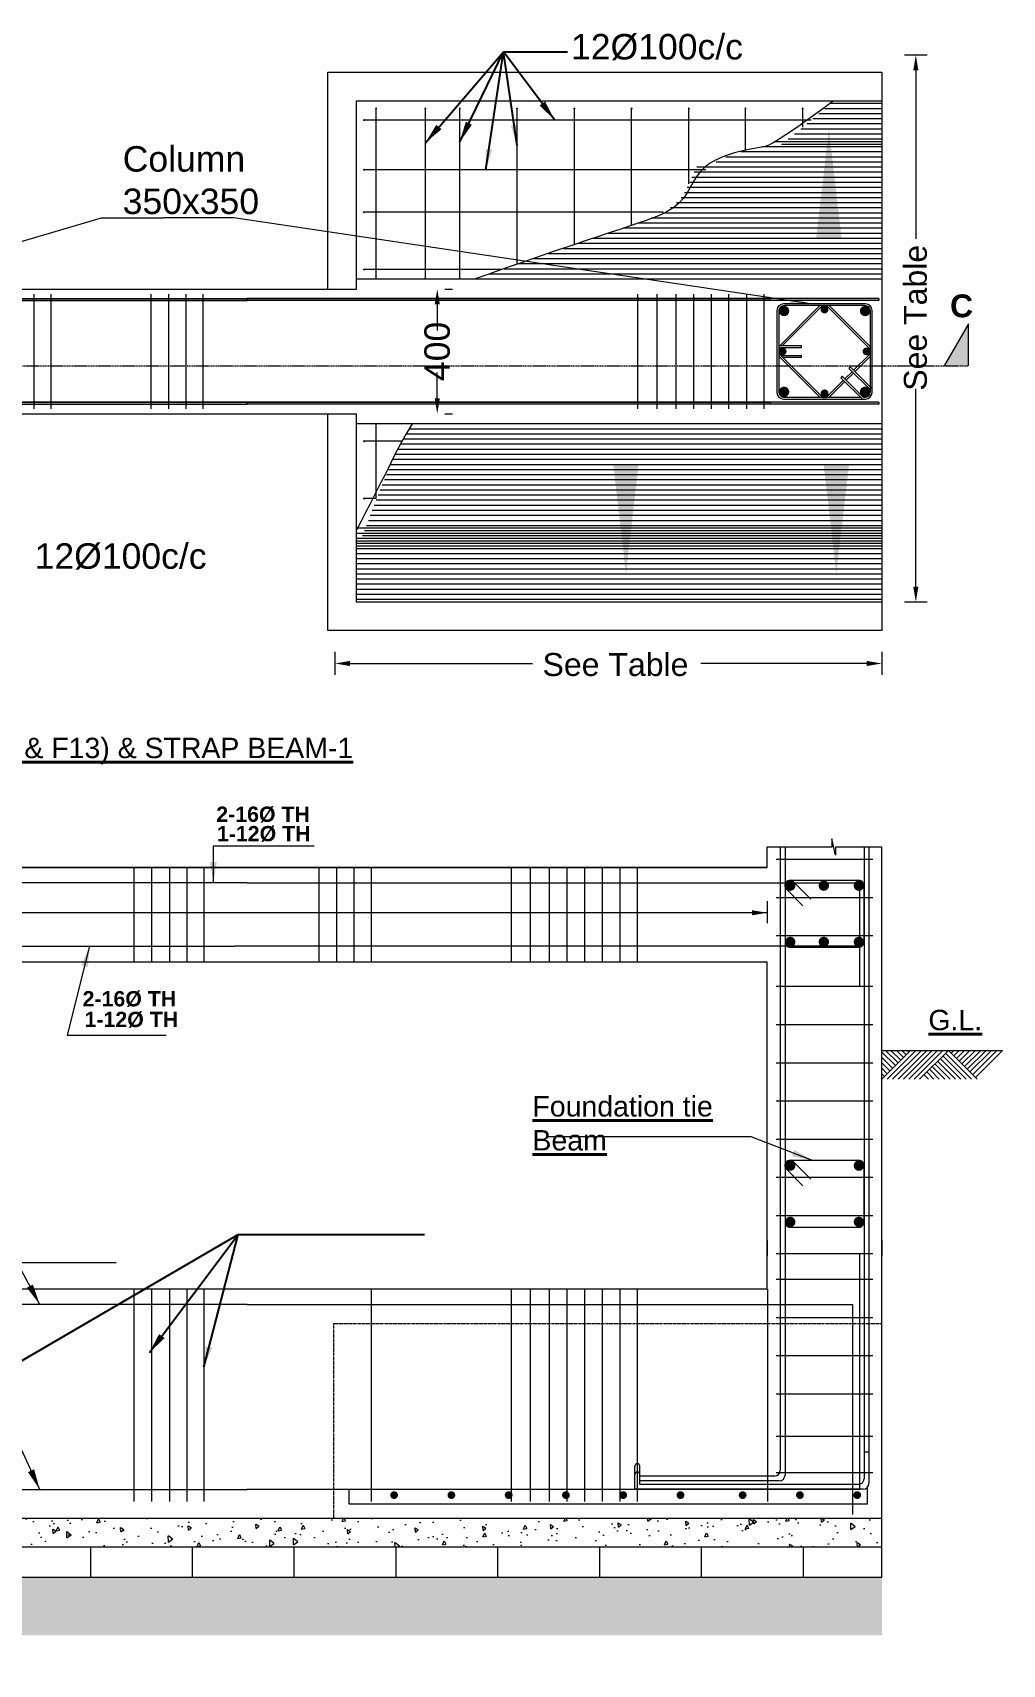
# Model space of a CAD drawing. Header units: inches. Extents: x 115570 to 265311, y 61168 to 314550.
# Drawn here: x 193279.5 to 193513.8, y 85307.4 to 85701.8 of the extents above; entities that cross this region are included whole.
import ezdxf

# ---------------------------------------------------------------- set-up
doc = ezdxf.new("R2010")
doc.units = ezdxf.units.IN
doc.header["$MEASUREMENT"] = 0
doc.linetypes.add('DASHDOTX2', pattern=[2, 1, -0.5, 0, -0.5])
doc.linetypes.add('HIDDEN2', pattern=[0.1875, 0.125, -0.0625])
for name, color, linetype, lineweight in [('0.00', 1, 'Continuous', 9), ('0.05 Dash Dash', 141, 'HIDDEN2', 5), ('0.09Center Line', 21, 'DASHDOTX2', 9), ('0.13', 160, 'Continuous', 13), ('0.18', 3, 'Continuous', 18), ('0.20', 4, 'Continuous', 20), ('0.35', 11, 'Continuous', 20), ('0.50', 6, 'Continuous', 20), ('BAR', 7, 'Continuous', 40)]:
    doc.layers.add(name, color=color, linetype=linetype, lineweight=lineweight)
doc.styles.add('1-48', font='arial.ttf', dxfattribs={"height": 4})
doc.styles.add('arial', font='arial.ttf')
doc.styles.get("Standard").update_dxf_attribs({"font": 'arial.ttf'})
doc.styles.add('TITLE', font='arialbd.ttf')
doc.dimstyles.new('Footing', dxfattribs={"dimtxt": 8, "dimasz": 5, "dimexe": 6, "dimexo": 6, "dimgap": 0.09, "dimtad": 0, "dimdec": 1, "dimlfac": 0.333333, "dimzin": 3, "dimdsep": 46, "dimlunit": 4, "dimtxsty": 'Standard', "dimcen": 0.09, "dimclrd": 2, "dimclre": 1, "dimclrt": 3, "dimaunit": 1, "dimadec": 0, "dimazin": 0, "dimtfac": 0.5, "dimtdec": 1, "dimtofl": 0, "dimtmove": 0, "dimatfit": 3, "dimfxl": 6, "dimfxlon": 1, "dimtolj": 1, "dimtzin": 0, "dimlwd": 0, "dimlwe": 13, "dimarcsym": 0})
doc.dimstyles.get("Standard").update_dxf_attribs({"dimtxt": 10, "dimasz": 5, "dimexe": 0.18, "dimexo": 0.0625, "dimgap": 0.09, "dimtad": 0, "dimtih": 1, "dimtoh": 1, "dimdec": 0, "dimzin": 0, "dimdsep": 46, "dimlunit": 3, "dimtxsty": 'Standard', "dimcen": 0.09, "dimadec": 0, "dimazin": 0, "dimtfac": 1, "dimtdec": 0, "dimtofl": 0, "dimtmove": 0, "dimatfit": 3, "dimfxl": 1, "dimfxlon": 1, "dimtolj": 1, "dimtzin": 0, "dimarcsym": 0})

msp = doc.modelspace()

# ---------------------------------------------------------------- hatches: boundary and pattern name
at = {"layer": '0.00'}
h = msp.add_hatch(dxfattribs=at)
h.set_pattern_fill('AR-CONC', color=256, scale=1.384104, angle=45, style=0)
h.set_pattern_definition([(95, (105380.493, 14642.637), (7.6340553, 6.405733), [1.0380783, -11.418861]), (40, (105380.493, 14642.637), (-8.7197491, 6.0038039), [0.8304626, -9.1350888]), (145.4514, (105381.129, 14643.171), (-1.0856841, 12.4095376), [0.88223075, -9.7045386]), (91.1842, (105378.535, 14644.595), (12.0651409, 8.82524), [1.5571174, -17.1282915]), (141.6356, (105379.541, 14645.33), (-0.3861515, 18.6814184), [1.3233462, -14.5568055]), (36.1842, (105378.535, 14644.595), (-0.386166, 18.6814181), [1.245694, -13.7026332]), (66, (105380.0035, 14645.084), (9.7824562, 1.90151685), [1.0380783, -11.418861]), (11, (105380.004, 14645.084), (-4.7157625, 9.47846345), [0.8304626, -9.1350888]), (116.4514, (105380.819, 14645.242), (5.0667025, 11.3799763), [0.88223075, -9.7045386]), (82.5, (105380.493, 14642.6372), (-3.13905438, 3.37707372), [0, -9.02436047, 0, -9.27349925, 0, -9.16969142]), (52.5, (105380.493, 14642.637), (-1.28545845, 6.434832), [0, -5.28727868, 0, -8.8167448, 0, -3.49486352]), (12.5, (105378.3104, 14640.4547), (5.44531803, 5.00382465), [0, -3.4602609, 0, -10.79601405, 0, -14.3254802]), (2.5, (105377.3317, 14639.476), (4.72796187, 6.68743598), [0, -4.4983392, 0, -7.1696606, 0, -10.1731671])])
h.paths.add_polyline_path([(193341.26, 85335.89), (193341.26, 85342.81), (193264.77, 85342.81), (193264.77, 85335.89)])
h = msp.add_hatch(dxfattribs=at)
h.set_pattern_fill('AR-CONC', color=256, scale=1.384104, angle=45, style=0)
h.set_pattern_definition([(95, (119246.363, 32025.45), (7.6340553, 6.405733), [1.0380783, -11.418861]), (40, (119246.363, 32025.45), (-8.7197491, 6.0038039), [0.8304626, -9.1350888]), (145.4514, (119246.999, 32025.983), (-1.0856841, 12.4095376), [0.8822308, -9.7045386]), (91.1842, (119244.406, 32027.407), (12.0651409, 8.82524), [1.5571174, -17.1282915]), (141.6356, (119245.411, 32028.143), (-0.3861515, 18.6814184), [1.3233462, -14.5568055]), (36.1842, (119244.406, 32027.407), (-0.386166, 18.681418), [1.245694, -13.7026332]), (66, (119245.874, 32027.8964), (9.7824562, 1.90151685), [1.0380783, -11.418861]), (11, (119245.874, 32027.896), (-4.7157625, 9.4784635), [0.8304626, -9.1350888]), (116.4514, (119246.689, 32028.055), (5.0667025, 11.3799763), [0.8822308, -9.7045386]), (82.5, (119246.363, 32025.4496), (-3.13905438, 3.37707372), [0, -9.02436047, 0, -9.27349925, 0, -9.16969142]), (52.5, (119246.363, 32025.4496), (-1.28545845, 6.434832), [0, -5.28727868, 0, -8.8167448, 0, -3.49486352]), (12.5, (119244.1806, 32023.267), (5.44531803, 5.00382465), [0, -3.4602609, 0, -10.79601405, 0, -14.3254802]), (2.5, (119243.202, 32022.2884), (4.72796187, 6.687436), [0, -4.4983392, 0, -7.1696606, 0, -10.1731671])])
h.paths.add_polyline_path([(193484.67, 85342.81), (193341.26, 85342.81), (193341.26, 85335.89), (193484.67, 85335.89)])
h = msp.add_hatch(dxfattribs=at)
h.set_pattern_fill('EARTH', color=256, scale=23.068406, angle=45, style=0)
h.set_pattern_definition([(45, (105380.493, 14653.71), (5e-16, 8.1559132), [5.7671015, -5.7671015]), (45, (105378.9637, 14655.2393), (5e-16, 8.1559132), [5.7671015, -5.7671015]), (45, (105377.4344, 14656.7685), (5e-16, 8.1559132), [5.7671015, -5.7671015]), (135, (105377.4344, 14657.788), (-8.1559132, 1e-15), [5.7671015, -5.7671015]), (135, (105378.9637, 14659.317), (-8.1559132, 1e-15), [5.7671015, -5.7671015]), (135, (105380.493, 14660.8465), (-8.1559132, 1e-15), [5.7671015, -5.7671015])])
h.paths.add_polyline_path([(193118.73, 85328.51), (193118.73, 85314.46), (193484.67, 85314.46), (193484.67, 85328.51)])
h.paths.add_polyline_path([(193282.2, 85315.94), (193294.39, 85315.94), (193294.39, 85307.45), (193282.2, 85307.45)], flags=9)
h.paths.add_polyline_path([(193269.59, 85326.59), (193324.13, 85326.59), (193324.13, 85316.66), (193269.59, 85316.66)], flags=24)
at = {"layer": '0.13'}
h = msp.add_hatch(dxfattribs=at)
h.set_pattern_fill('AR-B816', color=256, scale=1.537894, style=0)
h.set_pattern_definition([(0, (105559.707, 14642.637), (0, 12.3031499), []), (90, (105559.707, 14642.637), (-12.3031499, 12.3031499), [12.30315, -12.30315])])
h.paths.add_polyline_path([(193484.67, 85328.51), (193484.67, 85335.89), (193341.26, 85335.89), (193205.59, 85335.89), (193118.73, 85335.89), (193118.73, 85328.51)])
at = {"layer": '0.18'}
for points in [[(193208.65, 85637.55), (193334.98, 85637.55), (193334.98, 85637.09), (193208.65, 85637.09)], [(193331.29, 85637.55), (193320.6, 85637.55), (193320.6, 85637.09), (193331.29, 85637.09)], [(193331.29, 85637.55), (193457.63, 85637.55), (193457.63, 85637.09), (193331.29, 85637.09)], [(193457.62, 85637.55), (193483.91, 85637.55, -0.564393), (193483.89, 85637.09), (193457.62, 85637.09)], [(193499.76, 85621.27), (193505.61, 85621.27), (193505.61, 85631.42)], [(193208.65, 85612.02), (193334.98, 85612.02), (193334.98, 85612.49), (193208.65, 85612.49)], [(193331.29, 85612.02), (193320.6, 85612.02), (193320.6, 85612.49), (193331.29, 85612.49)], [(193331.29, 85612.49), (193457.63, 85612.49), (193457.63, 85612.02), (193331.29, 85612.02)], [(193457.62, 85612.49), (193483.89, 85612.49, -0.564393), (193483.91, 85612.02), (193457.62, 85612.02)]]:
    msp.add_hatch(color=256, dxfattribs=at).paths.add_polyline_path(points)

# ---------------------------------------------------------------- linework, layer by layer
at = {"layer": '0.00'}
for p, q in [((193456.96, 85491.88), (193456.96, 85486.61)), ((193484.67, 85448.91), (193491.61, 85455.85)), ((193487.93, 85452.17), (193484.67, 85455.43)), ((193487.28, 85451.52), (193484.67, 85454.13)), ((193486.63, 85450.87), (193484.67, 85452.82)), ((193488.58, 85452.82), (193485.56, 85455.85)), ((193485.97, 85448.91), (193492.91, 85455.85)), ((193489.24, 85453.48), (193486.87, 85455.85)), ((193487.28, 85448.91), (193494.22, 85455.85)), ((193489.89, 85454.13), (193488.17, 85455.85)), ((193488.58, 85448.91), (193495.52, 85455.85)), ((193490.54, 85454.78), (193489.48, 85455.85)), ((193489.89, 85448.91), (193496.83, 85455.85)), ((193491.19, 85455.43), (193490.78, 85455.85)), ((193491.19, 85448.91), (193498.13, 85455.85)), ((193492.5, 85448.91), (193499.44, 85455.85)), ((193493.8, 85448.91), (193500.74, 85455.85)), ((193497.48, 85452.58), (193501.15, 85448.91)), ((193498.13, 85453.24), (193502.46, 85448.91)), ((193498.78, 85453.89), (193503.76, 85448.91)), ((193499.44, 85454.54), (193505.07, 85448.91)), ((193500.09, 85455.19), (193506.37, 85448.91)), ((193500.74, 85455.85), (193507.68, 85448.91)), ((193501.39, 85455.19), (193502.05, 85455.85)), ((193502.05, 85454.54), (193503.35, 85455.85)), ((193502.7, 85453.89), (193504.66, 85455.85)), ((193503.35, 85453.24), (193505.96, 85455.85)), ((193504, 85452.58), (193507.27, 85455.85)), ((193504.66, 85451.93), (193508.57, 85455.85)), ((193505.31, 85451.28), (193509.88, 85455.85)), ((193505.96, 85450.63), (193511.18, 85455.85)), ((193506.61, 85449.97), (193512.49, 85455.85)), ((193507.27, 85449.32), (193513.79, 85455.85)), ((193507.27, 85449.32), (193513.79, 85455.85)), ((193485.97, 85450.21), (193484.67, 85451.52)), ((193485.32, 85449.56), (193484.67, 85450.21)), ((193494.87, 85449.97), (193495.93, 85448.91)), ((193495.52, 85450.63), (193497.24, 85448.91)), ((193496.17, 85451.28), (193498.54, 85448.91)), ((193496.83, 85451.93), (193499.85, 85448.91))]:
    msp.add_line(p, q, dxfattribs=at)
for points in [[(193469.46, 85682.31), (193484.67, 85682.31)], [(193470.89, 85683.54), (193484.67, 85683.54)], [(193472.31, 85684.77), (193484.67, 85684.77)], [(193463.58, 85677.39), (193484.67, 85677.39)], [(193465.09, 85678.62), (193484.67, 85678.62)], [(193466.56, 85679.85), (193484.67, 85679.85)], [(193468.02, 85681.08), (193484.67, 85681.08)], [(193456.34, 85674.31), (193484.67, 85674.31)], [(193458.68, 85675.54), (193484.67, 85675.54)], [(193460.42, 85674.92), (193484.67, 85674.92)], [(193462.04, 85676.15), (193484.67, 85676.15)], [(193439.95, 85669.39), (193484.67, 85669.39)], [(193442.9, 85669.39), (193484.67, 85669.39)], [(193444.61, 85670.62), (193484.67, 85670.62)], [(193447, 85671.85), (193484.67, 85671.85)], [(193450.56, 85673.08), (193484.67, 85673.08)], [(193438.23, 85665.7), (193484.67, 85665.7)], [(193438.77, 85666.93), (193484.67, 85666.93)], [(193439.33, 85668.16), (193484.67, 85668.16)], [(193440.7, 85666.93), (193484.67, 85666.93)], [(193441.65, 85668.16), (193484.67, 85668.16)], [(193436.14, 85662.01), (193484.67, 85662.01)], [(193436.98, 85663.24), (193484.67, 85663.24)], [(193437.65, 85664.47), (193484.67, 85664.47)], [(193431.63, 85658.32), (193484.67, 85658.32)], [(193433.62, 85659.55), (193484.67, 85659.55)], [(193435.06, 85660.78), (193484.67, 85660.78)], [(193422.19, 85654.62), (193484.67, 85654.62)], [(193425.71, 85655.85), (193484.67, 85655.85)], [(193428.94, 85657.08), (193484.67, 85657.08)], [(193407.63, 85649.7), (193484.67, 85649.7)], [(193411.26, 85650.93), (193484.67, 85650.93)], [(193414.91, 85652.16), (193484.67, 85652.16)], [(193418.57, 85653.39), (193484.67, 85653.39)], [(193396.89, 85646.01), (193484.67, 85646.01)], [(193400.44, 85647.24), (193484.67, 85647.24)], [(193404.02, 85648.47), (193484.67, 85648.47)], [(193389.87, 85643.55), (193484.67, 85643.55)], [(193393.37, 85644.78), (193484.67, 85644.78)], [(193484.67, 85602.34), (193368.36, 85602.34)], [(193484.67, 85603.57), (193369, 85603.57)], [(193484.67, 85604.8), (193369.68, 85604.8)], [(193484.67, 85606.03), (193370.38, 85606.03)], [(193484.67, 85598.64), (193366.59, 85598.64)], [(193484.67, 85599.88), (193367.16, 85599.88)], [(193484.67, 85601.11), (193367.75, 85601.11)], [(193484.67, 85594.95), (193364.97, 85594.95)], [(193484.67, 85596.18), (193365.49, 85596.18)], [(193484.67, 85597.41), (193366.03, 85597.41)], [(193484.67, 85591.26), (193363.45, 85591.26)], [(193484.67, 85592.49), (193363.95, 85592.49)], [(193484.67, 85593.72), (193364.45, 85593.72)], [(193484.67, 85587.57), (193362, 85587.57)], [(193484.67, 85588.8), (193362.48, 85588.8)], [(193484.67, 85590.03), (193362.96, 85590.03)], [(193484.67, 85582.65), (193360.12, 85582.65)], [(193484.67, 85583.88), (193360.58, 85583.88)], [(193484.67, 85585.11), (193361.05, 85585.11)], [(193484.67, 85586.34), (193361.52, 85586.34)], [(193484.67, 85582.04), (193357.68, 85582.04)], [(193484.67, 85580.81), (193357.68, 85580.81)], [(193484.67, 85579.57), (193357.68, 85579.57)], [(193484.67, 85578.96), (193357.68, 85578.96)], [(193484.67, 85580.19), (193359.2, 85580.19)], [(193484.67, 85581.42), (193359.66, 85581.42)], [(193484.67, 85578.34), (193357.68, 85578.34)], [(193484.67, 85577.73), (193357.68, 85577.73)], [(193484.67, 85577.11), (193357.68, 85577.11)], [(193484.67, 85575.88), (193357.68, 85575.88)], [(193484.67, 85574.65), (193357.68, 85574.65)], [(193484.67, 85573.42), (193357.68, 85573.42)], [(193484.67, 85572.19), (193357.68, 85572.19)], [(193484.67, 85570.96), (193357.68, 85570.96)], [(193484.67, 85569.73), (193357.68, 85569.73)], [(193484.67, 85568.5), (193357.68, 85568.5)], [(193484.67, 85567.27), (193357.68, 85567.27)], [(193484.67, 85566.04), (193357.68, 85566.04)], [(193484.67, 85564.81), (193357.68, 85564.81)], [(193484.67, 85504.94), (193473.48, 85504.94), (193473.48, 85503.02), (193472.56, 85506.99), (193472.56, 85504.94), (193456.99, 85504.94)]]:
    msp.add_lwpolyline(points, dxfattribs=at)
at = {"layer": '0.05 Dash Dash'}
for q in [(193352.15, 85342.81), (193484.67, 85389.84)]:
    msp.add_line((193352.15, 85389.84), q, dxfattribs=at)
at = {"layer": '0.09Center Line', "ltscale": 0.1}
msp.add_line((193117.77, 85621.27), (193505.61, 85621.27), dxfattribs=at)
at = {"layer": '0.13'}
for p, q in [((193126.41, 85637.55), (193331.29, 85637.55)), ((193126.44, 85637.09), (193331.29, 85637.09)), ((193483.91, 85637.55), (193331.29, 85637.55)), ((193483.89, 85637.55), (193331.29, 85637.55)), ((193483.89, 85637.09), (193331.29, 85637.09)), ((193483.91, 85637.09), (193331.29, 85637.09)), ((193459.76, 85625.93), (193469.69, 85635.86)), ((193470.18, 85635.69), (193460.68, 85626.2)), ((193471.48, 85635.69), (193481.57, 85625.6)), ((193471.97, 85635.86), (193481.9, 85625.93)), ((193460.03, 85626.2), (193465.29, 85626.2)), ((193465.29, 85625.74), (193465.29, 85626.2)), ((193459.76, 85623.65), (193469.69, 85613.72)), ((193460.22, 85625.74), (193459.92, 85625.44)), ((193459.92, 85624.14), (193470.18, 85613.88)), ((193460.22, 85625.74), (193465.29, 85625.74)), ((193460.24, 85623.82), (193465.29, 85623.82)), ((193460.7, 85623.36), (193465.29, 85623.36)), ((193465.29, 85623.36), (193465.29, 85623.82)), ((193477.81, 85620.22), (193481.57, 85623.97)), ((193478.14, 85619.89), (193481.9, 85623.65)), ((193475.11, 85618.77), (193474.78, 85618.44)), ((193479.96, 85613.25), (193474.78, 85618.44)), ((193480.15, 85613.72), (193475.11, 85618.77)), ((193475.74, 85618.14), (193477.49, 85619.89)), ((193476.06, 85617.81), (193477.81, 85619.56)), ((193477.06, 85620.98), (193476.73, 85620.65)), ((193481.9, 85615.47), (193476.73, 85620.65)), ((193482.23, 85615.8), (193477.06, 85620.98)), ((193471.48, 85613.88), (193475.41, 85617.81)), ((193471.97, 85613.72), (193475.74, 85617.49)), ((193126.41, 85612.02), (193331.29, 85612.02)), ((193126.44, 85612.49), (193331.29, 85612.49)), ((193483.89, 85612.49), (193331.29, 85612.49)), ((193483.91, 85612.02), (193331.29, 85612.02)), ((193460.12, 85504.94), (193460.12, 85354.35)), ((193461.27, 85504.94), (193461.27, 85353.2)), ((193480.38, 85504.94), (193480.38, 85352.33)), ((193481.54, 85504.94), (193481.54, 85351.18)), ((193423.92, 85500.09), (193230.62, 85500.09)), ((193238.67, 85500.09), (193431.96, 85500.09)), ((193238.67, 85477.26), (193431.96, 85477.26)), ((193425, 85351.81), (193425, 85355.38)), ((193426.15, 85352.97), (193426.15, 85355.38)), ((193425, 85349.8), (193425, 85353.37)), ((193426.15, 85350.95), (193426.15, 85353.37)), ((193458.74, 85352.97), (193426.15, 85352.97)), ((193459.89, 85351.81), (193426.15, 85351.81)), ((193479, 85350.95), (193426.15, 85350.95)), ((193480.15, 85349.8), (193425, 85349.8))]:
    msp.add_line(p, q, dxfattribs=at)
at = {"layer": '0.13', "ltscale": 5}
msp.add_line((193505.61, 85621.27), (193505.61, 85631.42), dxfattribs=at)
at = {"layer": '0.13'}
msp.add_lwpolyline([(193480.75, 85636.32), (193460.91, 85636.32, 0.361678), (193459.29, 85634.71), (193459.29, 85614.87, 0.358051), (193460.91, 85613.25), (193480.75, 85613.25, 0.340096), (193482.36, 85614.87), (193482.36, 85634.71, 0.343789)], format="xyb", close=True, dxfattribs=at)
msp.add_lwpolyline([(193480.15, 85613.72), (193480.52, 85613.72, 0.414214), (193481.9, 85615.1), (193481.9, 85634.48, 0.414214), (193480.52, 85635.86), (193461.14, 85635.86, 0.414214), (193459.76, 85634.48), (193459.76, 85615.1, 0.414214), (193461.14, 85613.72), (193479.5, 85613.72)], format="xyb", dxfattribs=at)
for points, const_width in [([(193461.9, 85495.66, -1), (193463.16, 85495.66, -1)], 1.25), ([(193471.27, 85495.66, 1), (193470.02, 85495.66, 1)], 1.25), ([(193479.75, 85495.66, 1), (193478.5, 85495.66, 1)], 1.25), ([(193461.9, 85482.06, 1), (193463.16, 85482.06, 1)], 1.25), ([(193471.27, 85482.06, -1), (193470.02, 85482.06, -1)], 1.25), ([(193479.75, 85482.06, -1), (193478.5, 85482.06, -1)], 1.25), ([(193461.9, 85427.99, -1), (193463.16, 85427.99, -1)], 1.25), ([(193479.75, 85427.99, 1), (193478.5, 85427.99, 1)], 1.25), ([(193461.9, 85414.39, 1), (193463.16, 85414.39, 1)], 1.25), ([(193479.75, 85414.39, -1), (193478.5, 85414.39, -1)], 1.25), ([(193367.27, 85348.36, -1), (193366.34, 85348.36, -1)], 0.938), ([(193381.11, 85348.36, -1), (193380.18, 85348.36, -1)], 0.938), ([(193394.96, 85348.36, -1), (193394.02, 85348.36, -1)], 0.938), ([(193408.8, 85348.36, -1), (193407.86, 85348.36, -1)], 0.938), ([(193422.64, 85348.36, -1), (193421.7, 85348.36, -1)], 0.938), ([(193436.48, 85348.36, -1), (193435.54, 85348.36, -1)], 0.938), ([(193451.5, 85348.36, -1), (193450.56, 85348.36, -1)], 0.938), ([(193465.34, 85348.36, -1), (193464.41, 85348.36, -1)], 0.938), ([(193479.18, 85348.36, -1), (193478.25, 85348.36, -1)], 0.938)]:
    msp.add_lwpolyline(points, format="xyb", close=True, dxfattribs=dict(at, const_width=const_width))
for centre, radius, start, end in [((193470.83, 85634.72), 1.61, 134.7585, 135), ((193470.83, 85634.54), 1.32, 60.4546, 119.5454), ((193470.83, 85634.72), 1.61, 45, 45.2415), ((193483.76, 85637.33), 0.27, 298.3492, 56.1096), ((193460.58, 85624.79), 0.923, 135, 152.7588), ((193460.58, 85624.79), 0.923, 207.2412, 225), ((193480.76, 85624.79), 1.15, 315, 45), ((193480.76, 85624.79), 1.61, 44.7585, 45), ((193480.76, 85624.79), 1.61, 315, 315.2415), ((193470.83, 85614.54), 0.923, 225, 315), ((193470.83, 85614.54), 0.923, 225, 242.7588), ((193470.83, 85614.54), 0.923, 297.2412, 315), ((193483.76, 85612.25), 0.27, 303.8904, 61.6508), ((193425.58, 85355.38), 0.577, 0, 180), ((193425.58, 85353.37), 0.577, 0, 180), ((193458.74, 85354.35), 1.38, 270, 0), ((193459.89, 85353.2), 1.38, 270, 0), ((193479, 85352.33), 1.38, 270, 0), ((193480.15, 85351.18), 1.38, 270, 0)]:
    msp.add_arc(centre, radius, start, end, dxfattribs=at)
at = {"layer": '0.18', "color": 1, "lineweight": 13}
for p, q in [((193495.65, 85696.43), (193490.11, 85696.43)), ((193379.08, 85639.86), (193380.92, 85639.86)), ((193379.08, 85609.72), (193380.92, 85609.72)), ((193495.65, 85564.22), (193490.11, 85564.22)), ((193352.47, 85552.14), (193352.47, 85546.6)), ((193484.67, 85552.14), (193484.67, 85546.6)), ((193456.99, 85409.91), (193456.99, 85406.22)), ((193484.67, 85409.91), (193484.67, 85406.22))]:
    msp.add_line(p, q, dxfattribs=at)
at = {"layer": '0.18'}
for p, q in [((193484.67, 85692.27), (193484.67, 85557.3)), ((193261.55, 85639.86), (193331.29, 85639.86)), ((193331.29, 85637.55), (193331.29, 85637.09)), ((193331.29, 85637.55), (193331.29, 85637.09)), ((193331.29, 85637.09), (193331.29, 85637.55)), ((193331.29, 85612.49), (193331.29, 85612.02)), ((193331.29, 85612.02), (193331.29, 85612.49)), ((193331.29, 85612.49), (193331.29, 85612.02)), ((193331.29, 85612.02), (193331.29, 85612.49)), ((193331.29, 85612.02), (193331.29, 85612.49)), ((193261.55, 85609.72), (193357.68, 85609.72)), ((193484.67, 85455.85), (193484.67, 85504.94)), ((193205.59, 85500.09), (193456.99, 85500.09)), ((193456.99, 85500.09), (193205.59, 85500.09)), ((193205.59, 85477.26), (193456.99, 85477.26)), ((193456.99, 85398.17), (193205.59, 85398.17)), ((193480.38, 85358.8), (193481.54, 85358.8)), ((193264.77, 85342.81), (193341.26, 85342.81)), ((193341.26, 85342.81), (193484.67, 85342.81)), ((193205.59, 85335.89), (193341.26, 85335.89)), ((193341.26, 85335.89), (193484.67, 85335.89))]:
    msp.add_line(p, q, dxfattribs=at)
at = {"layer": '0.18', "color": 2, "lineweight": 0}
for p, q in [((193492.88, 85692.74), (193492.88, 85652)), ((193377.23, 85636.17), (193377.23, 85629.85)), ((193377.23, 85613.41), (193377.23, 85619.73)), ((193492.88, 85567.92), (193492.88, 85615.74)), ((193356.16, 85549.37), (193400.28, 85549.37)), ((193480.98, 85549.37), (193440.95, 85549.37))]:
    msp.add_line(p, q, dxfattribs=at)
at = {"layer": '0.18'}
for points in [[(193350.76, 85639.86), (193350.76, 85692.27), (193484.67, 85692.27)], [(193357.68, 85639.86), (193357.68, 85685.35), (193484.67, 85685.35)], [(193357.68, 85642.32), (193484.67, 85642.32)], [(193386.39, 85642.32), (193484.67, 85642.32)], [(193261.55, 85639.86), (193357.68, 85639.86)], [(193331.29, 85637.55), (193331.29, 85637.09)], [(193331.29, 85612.02), (193331.29, 85612.49)], [(193484.67, 85557.3), (193350.76, 85557.3), (193350.76, 85609.72)], [(193484.67, 85564.22), (193357.68, 85564.22), (193357.68, 85609.72)], [(193484.67, 85607.26), (193357.68, 85607.26)], [(193484.67, 85607.26), (193371.13, 85607.26)], [(193456.99, 85500.09), (193456.99, 85504.94)], [(193456.99, 85500.09), (193456.99, 85504.94)], [(193456.99, 85398.17), (193456.99, 85477.26)]]:
    msp.add_lwpolyline(points, dxfattribs=at)
for points in [[(193204.96, 85637.55), (193331.29, 85637.55), (193331.29, 85637.09), (193204.96, 85637.09)], [(193331.29, 85637.55), (193457.63, 85637.55), (193457.63, 85637.09), (193331.29, 85637.09)], [(193204.96, 85612.02), (193331.29, 85612.02), (193331.29, 85612.49), (193204.96, 85612.49)], [(193331.29, 85612.49), (193457.63, 85612.49), (193457.63, 85612.02), (193331.29, 85612.02)]]:
    msp.add_lwpolyline(points, close=True, dxfattribs=at)
msp.add_open_spline([(193472.98, 85685.35), (193458.52, 85674.57), (193434.47, 85671.49), (193445.64, 85660.09), (193419.55, 85654.1), (193386.39, 85642.32)], degree=3, knots=[93.301526, 93.301526, 93.301526, 93.301526, 96.773667, 147.699266, 173.048232, 173.048232, 173.048232, 173.048232], dxfattribs=at)
msp.add_open_spline([(193371.13, 85607.26), (193367.27, 85601.08), (193364.01, 85593.31), (193357.68, 85581.62)], degree=3, dxfattribs=at)
at = {"layer": '0.18', "color": 2}
for points in [[(193492.26, 85692.74), (193493.49, 85692.74), (193492.88, 85696.43)], [(193468.79, 85652.1), (193474.95, 85652.1), (193471.87, 85678.62)], [(193376.62, 85636.17), (193377.85, 85636.17), (193377.23, 85639.86)], [(193376.62, 85613.41), (193377.85, 85613.41), (193377.23, 85609.72)], [(193419.75, 85597.47), (193425.9, 85597.47), (193422.82, 85570.96)], [(193470.6, 85597.47), (193476.75, 85597.47), (193473.67, 85570.96)], [(193492.26, 85567.92), (193493.49, 85567.92), (193492.88, 85564.22)], [(193356.16, 85549.98), (193356.16, 85548.75), (193352.47, 85549.37)], [(193480.98, 85549.98), (193480.98, 85548.75), (193484.67, 85549.37)]]:
    msp.add_solid(points, dxfattribs=at)
at = {"layer": '0.20', "const_width": 1.25}
for points in [[(193461.66, 85634.56, -1), (193460.41, 85634.56, -1)], [(193479.99, 85634.56, 1), (193481.25, 85634.56, 1)], [(193461.66, 85615.02, 1), (193460.41, 85615.02, 1)], [(193479.99, 85615.02, -1), (193481.25, 85615.02, -1)]]:
    msp.add_lwpolyline(points, format="xyb", close=True, dxfattribs=at)
at = {"layer": '0.35'}
for p, q in [((193279.74, 85638.63), (193279.74, 85610.95)), ((193283.87, 85638.63), (193283.87, 85610.95)), ((193308, 85638.63), (193308, 85610.95)), ((193312.29, 85638.63), (193312.29, 85610.95)), ((193316.47, 85638.63), (193316.47, 85610.95)), ((193320.6, 85638.63), (193320.6, 85610.95)), ((193425.66, 85638.63), (193425.66, 85610.95)), ((193430.27, 85638.63), (193430.27, 85610.95)), ((193434.89, 85638.63), (193434.89, 85610.95)), ((193439.12, 85638.63), (193439.12, 85610.95)), ((193443.41, 85638.63), (193443.41, 85610.95)), ((193447.65, 85638.63), (193447.65, 85610.95)), ((193451.94, 85638.63), (193451.94, 85610.95)), ((193456.12, 85638.63), (193456.12, 85610.95)), ((193505.61, 85631.42), (193499.76, 85621.27)), ((193303.91, 85500.09), (193303.91, 85477.26)), ((193308.21, 85500.09), (193308.21, 85477.26)), ((193312.5, 85500.09), (193312.5, 85477.26)), ((193316.68, 85500.09), (193316.68, 85477.26)), ((193320.81, 85500.09), (193320.81, 85477.26)), ((193348.63, 85500.09), (193348.63, 85477.26)), ((193352.92, 85500.09), (193352.92, 85477.26)), ((193357.1, 85500.09), (193357.1, 85477.26)), ((193361.23, 85500.09), (193361.23, 85477.26)), ((193395.08, 85500.09), (193395.08, 85477.26)), ((193399.7, 85500.09), (193399.7, 85477.26)), ((193404.31, 85500.09), (193404.31, 85477.26)), ((193408.55, 85500.09), (193408.55, 85477.26)), ((193412.84, 85500.09), (193412.84, 85477.26)), ((193417.08, 85500.09), (193417.08, 85477.26)), ((193421.37, 85500.09), (193421.37, 85477.26)), ((193425.55, 85500.09), (193425.55, 85477.26)), ((193482.51, 85501.95), (193459.15, 85501.95)), ((193482.51, 85492.73), (193459.15, 85492.73)), ((193482.51, 85483.5), (193459.15, 85483.5)), ((193482.51, 85471.25), (193459.15, 85471.25)), ((193482.51, 85462.03), (193459.15, 85462.03)), ((193482.51, 85452.8), (193459.15, 85452.8)), ((193482.51, 85443.57), (193459.15, 85443.57)), ((193482.51, 85434.34), (193459.15, 85434.34)), ((193482.51, 85425.12), (193459.15, 85425.12)), ((193482.51, 85415.89), (193459.15, 85415.89)), ((193482.51, 85406.66), (193459.15, 85406.66)), ((193303.91, 85398.17), (193303.91, 85346.82)), ((193308.21, 85398.17), (193308.21, 85346.82)), ((193312.5, 85398.17), (193312.5, 85346.82)), ((193316.68, 85398.17), (193316.68, 85346.82)), ((193320.81, 85398.17), (193320.81, 85346.82)), ((193361.23, 85398.17), (193361.23, 85346.82)), ((193395.08, 85398.17), (193395.08, 85346.82)), ((193399.7, 85398.17), (193399.7, 85346.82)), ((193404.31, 85398.17), (193404.31, 85346.82)), ((193408.55, 85398.17), (193408.55, 85346.82)), ((193412.84, 85398.17), (193412.84, 85346.82)), ((193417.08, 85398.17), (193417.08, 85346.82)), ((193421.37, 85398.17), (193421.37, 85346.82)), ((193425.55, 85398.17), (193425.55, 85346.82)), ((193457.03, 85398.17), (193457.03, 85346.82)), ((193482.51, 85400.45), (193459.15, 85400.45)), ((193482.51, 85391.23), (193459.15, 85391.23)), ((193482.51, 85382), (193459.15, 85382)), ((193482.51, 85372.77), (193459.15, 85372.77)), ((193482.51, 85362.49), (193459.15, 85362.49)), ((193482.51, 85353.76), (193459.15, 85353.76))]:
    msp.add_line(p, q, dxfattribs=at)
at = {"layer": '0.35', "color": 1, "lineweight": 0}
msp.add_line((193456.96, 85489.11), (193205.58, 85489.11), dxfattribs=at)
at = {"layer": '0.35', "color": 1}
msp.add_solid([(193453.27, 85489.73), (193453.27, 85488.5), (193456.96, 85489.11)], dxfattribs=at)
at = {"layer": '0.50'}
for p, q in [((193362.46, 85642.32), (193362.46, 85683.51)), ((193374.37, 85642.32), (193374.37, 85683.51)), ((193382.68, 85642.32), (193382.68, 85683.51)), ((193396.52, 85645.88), (193396.52, 85683.51)), ((193410.36, 85650.63), (193410.36, 85683.51)), ((193424.2, 85655.32), (193424.2, 85683.51)), ((193438.04, 85665.28), (193438.04, 85683.51)), ((193451.71, 85673.38), (193451.71, 85683.51)), ((193465.55, 85679), (193465.55, 85683.51)), ((193467.58, 85680.7), (193359.53, 85680.7)), ((193442.17, 85668.71), (193359.53, 85668.71)), ((193431.83, 85658.43), (193359.53, 85658.43)), ((193392.81, 85644.58), (193359.53, 85644.58)), ((193362.46, 85589.26), (193362.46, 85607.26)), ((193368.68, 85603.06), (193359.53, 85603.06)), ((193362.45, 85589.22), (193359.53, 85589.22)), ((193355.84, 85349.71), (193355.84, 85346.27))]:
    msp.add_line(p, q, dxfattribs=at)
for points, const_width in [([(193362.46, 85683.39, -1), (193362.46, 85683.63, -1)], 0.235), ([(193374.37, 85683.39, -1), (193374.37, 85683.63, -1)], 0.235), ([(193382.68, 85683.39, -1), (193382.68, 85683.63, -1)], 0.235), ([(193396.52, 85683.39, -1), (193396.52, 85683.63, -1)], 0.235), ([(193410.36, 85683.39, -1), (193410.36, 85683.63, -1)], 0.235), ([(193424.2, 85683.39, -1), (193424.2, 85683.63, -1)], 0.235), ([(193438.04, 85683.39, -1), (193438.04, 85683.63, -1)], 0.235), ([(193451.71, 85683.39, -1), (193451.71, 85683.63, -1)], 0.235), ([(193465.55, 85683.39, -1), (193465.55, 85683.63, -1)], 0.235), ([(193359.53, 85680.59, -1), (193359.53, 85680.82, -1)], 0.235), ([(193359.53, 85668.59, -1), (193359.53, 85668.83, -1)], 0.235), ([(193359.53, 85658.31, -1), (193359.53, 85658.54, -1)], 0.235), ([(193359.53, 85644.47, -1), (193359.53, 85644.7, -1)], 0.235), ([(193470.83, 85634.45, -1), (193470.83, 85635.39, -1)], 0.938), ([(193461.17, 85624.79, 1), (193460.23, 85624.79, 1)], 0.938), ([(193480.49, 85624.79, -1), (193481.43, 85624.79, -1)], 0.938), ([(193470.83, 85615.13, 1), (193470.83, 85614.19, 1)], 0.938), ([(193359.53, 85602.94, -1), (193359.53, 85603.18, -1)], 0.235), ([(193359.53, 85589.1, -1), (193359.53, 85589.34, -1)], 0.235)]:
    msp.add_lwpolyline(points, format="xyb", close=True, dxfattribs=dict(at, const_width=const_width))
for points in [[(193182.7, 85496.76), (193182.7, 85481.05), (193328.24, 85481.05)], [(193331.29, 85496.38), (193183.29, 85496.38), (193183.29, 85471.25)], [(193331.29, 85496.38), (193479.82, 85496.38)], [(193479.29, 85496.38), (193479.29, 85471.25)], [(193479.09, 85481.05), (193328.24, 85481.05)], [(193084.15, 85455.85), (193118.73, 85455.85), (193118.73, 85328.51), (193484.67, 85328.51), (193484.67, 85455.85), (193513.79, 85455.85)], [(193479.29, 85406.66), (193479.29, 85349.71), (193331.29, 85349.71)], [(193129.08, 85396.57), (193129.08, 85349.71), (193331.29, 85349.71)], [(193331.29, 85394.46), (193130.45, 85394.46), (193130.45, 85347.28)], [(193331.29, 85394.46), (193477.61, 85394.46), (193477.61, 85343.64)], [(193355.84, 85346.27), (193481.21, 85346.27), (193481.21, 85349.96)]]:
    msp.add_lwpolyline(points, dxfattribs=at)
for points in [[(193467.47, 85492.38), (193463.01, 85496.93, 0.598084), (193461.27, 85495.15), (193461.27, 85482.03, 0.414214), (193462.5, 85480.8), (193479.15, 85480.8, 0.414214), (193480.38, 85482.03), (193480.38, 85495.7, 0.414214), (193479.15, 85496.93), (193463.01, 85496.93, 0.598084), (193461.27, 85495.15), (193465.56, 85490.78)], [(193467.47, 85424.71), (193463.01, 85429.26, 0.598084), (193461.27, 85427.48), (193461.27, 85414.36, 0.414214), (193462.5, 85413.13), (193479.15, 85413.13, 0.414214), (193480.38, 85414.36), (193480.38, 85428.03, 0.414214), (193479.15, 85429.26), (193463.01, 85429.26, 0.598084), (193461.27, 85427.48), (193465.56, 85423.11)]]:
    msp.add_lwpolyline(points, format="xyb", dxfattribs=at)

# ---------------------------------------------------------------- texts
at = {"layer": '0.13', "ltscale": 5, "insert": (193501.15, 85638.56), "char_height": 5.52, "width": 2.3068, "attachment_point": 1, "style": 'TITLE'}
msp.add_mtext('C', dxfattribs=at)
at = {"layer": '0.13', "char_height": 3.6909, "width": 60.0088, "attachment_point": 3, "style": 'TITLE'}
for s, insert in [('\\A1;2-16%%C TH ', (193346.46, 85514.78)), ('\\A1;1-12%%C TH ', (193346.62, 85510.08)), ('\\A1;2-16%%C TH ', (193314.16, 85470.18)), ('\\A1;1-12%%C TH ', (193314.63, 85465.18))]:
    msp.add_mtext(s, dxfattribs=dict(at, insert=insert))
at = {"layer": '0.18', "attachment_point": 1, "style": 'arial'}
for s, insert, char_height, width in [('12%%C100c/c', (193409.55, 85701.51), 6.1516, 54.665), ('Column\\P350x350', (193301.21, 85674.4), 6.152, 14.8866), ('12%%C100c/c', (193279.93, 85578.41), 6.1516, 54.665)]:
    msp.add_mtext(s, dxfattribs=dict(at, insert=insert, char_height=char_height, width=width))
at = {"layer": '0.18', "insert": (193495.61, 85615.29), "char_height": 5.5364, "width": 54.665, "attachment_point": 7, "rotation": 90}
msp.add_mtext('\\A1;See Table', dxfattribs=at)
at = {"layer": '0.18', "color": 3, "insert": (193377.23, 85624.79), "char_height": 6.152, "attachment_point": 5, "rotation": 90, "style": 'arial'}
msp.add_mtext('\\A1;400', dxfattribs=at)
at = {"layer": '0.18', "insert": (193437.93, 85551.88), "char_height": 5.5364, "width": 54.665, "attachment_point": 3}
msp.add_mtext('\\A1;See Table', dxfattribs=at)
at = {"layer": 'BAR', "attachment_point": 1, "style": '1-48'}
for s, insert, char_height, width in [('{\\LFOOTING (F9 & F13) & STRAP BEAM-1}', (193232.02, 85531.41), 4.9213, 244.2774), ('{\\LG.L.}', (193495.91, 85465.65), 4.921, 67.8596), ('{\\LFoundation tie Beam}', (193400.24, 85444.79), 4.9213, 54.2877)]:
    msp.add_mtext(s, dxfattribs=dict(at, insert=insert, char_height=char_height, width=width))

# ---------------------------------------------------------------- leaders
at = {"layer": '0.18'}
for points, dimstyle, override in [([(193374.37, 85675.23), (193393.24, 85697.23), (193408.67, 85697.23)], 'Standard', {"dimasz": 5}), ([(193382.68, 85675.44), (193393.24, 85697.23), (193408.67, 85697.23)], 'Standard', {"dimasz": 5}), ([(193388.99, 85668.71), (193393.24, 85697.23), (193408.67, 85697.23)], 'Standard', {"dimasz": 5}), ([(193396.52, 85674.56), (193393.24, 85697.23), (193408.67, 85697.23)], 'Standard', {"dimasz": 5}), ([(193405.62, 85680.7), (193393.24, 85697.23), (193408.67, 85697.23)], 'Standard', {"dimasz": 5}), ([(193203.29, 85629.55), (193296.08, 85657.1), (193311, 85657.1)], 'Footing', {"dimgap": 0.09, "dimtad": 0}), ([(193467.48, 85636.32), (193328.08, 85657.1), (193311, 85657.1)], 'Footing', {"dimgap": 0.09, "dimtad": 0}), ([(193323.14, 85496.38), (193323.14, 85505.31), (193347.45, 85505.31)], 'Footing', {"dimgap": 0.09, "dimtad": 0}), ([(193293.21, 85481.05), (193287.78, 85459.5), (193311.71, 85459.5)], 'Footing', {"dimgap": 0.09, "dimtad": 0}), ([(193467.92, 85429.26), (193453.05, 85434.96), (193403.95, 85434.96)], 'Footing', {"dimgap": 0.09, "dimtad": 0}), ([(193271.45, 85377.74), (193329.15, 85411.34), (193374.11, 85411.34)], 'Standard', {"dimasz": 5}), ([(193307.66, 85382.79), (193329.15, 85411.34), (193356.19, 85411.34)], 'Standard', {"dimasz": 5}), ([(193320.81, 85379.31), (193329.15, 85411.34), (193356.19, 85411.34)], 'Standard', {"dimasz": 5}), ([(193281.16, 85349.71), (193257.08, 85402.19), (193233.75, 85402.19)], 'Footing', {"dimgap": 0.09, "dimtad": 0}), ([(193281.16, 85394.46), (193275.72, 85404.59), (193299.65, 85404.59)], 'Footing', {"dimgap": 0.09, "dimtad": 0})]:
    msp.add_leader(points, dimstyle=dimstyle, override=override, dxfattribs=at)

doc.saveas('drawing.dxf')
